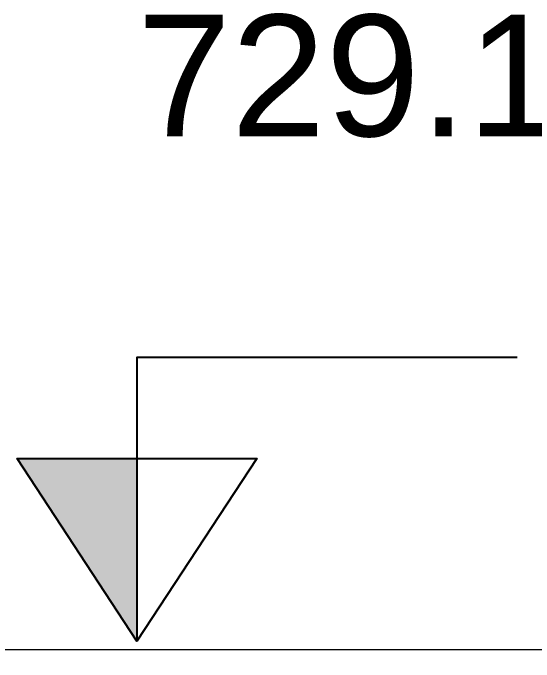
# Model space of a CAD drawing. Header units: millimetres. Extents: x 348 to 2201, y 118 to 1049.
# Drawn here: x 2180.967 to 2184.828, y 348.363 to 353.175 of the extents above; entities that cross this region are included whole.
import ezdxf

# ---------------------------------------------------------------- set-up
doc = ezdxf.new("R2010")
doc.units = ezdxf.units.MM
doc.layers.add('mur vue', color=7, linetype='Continuous', lineweight=13)
doc.styles.add('Style-Arial', font='arial.ttf')

# ---------------------------------------------------------------- blocks, each defined once
blk = doc.blocks.new('Cota de Nivel Sentido Direito')
h = blk.add_hatch(color=256)
h.dxf.hatch_style = 1
h.paths.add_polyline_path([(-0.8878, 1.3174), (0, 1.3174), (0, -0.0357)])
blk.add_lwpolyline([(2.8175, 2.0667), (0, 2.0667), (0, 1.3174), (0.8878, 1.3174), (0, -0.0357), (-0.8878, 1.3174), (0, 1.3174), (0, -0.0357)])

msp = doc.modelspace()

# ---------------------------------------------------------------- linework, layer by layer
at = {"layer": 'mur vue'}
msp.add_lwpolyline([(2189.1645, 348.4536), (2172.1014, 348.4536), (2169.1652, 347.9004), (2162.1702, 347.9004), (2156.5421, 346.7406), (2150.205, 346.7406), (2145.4375, 345.709), (2136.2425, 345.6789), (2130.5113, 344.7934), (2121.914, 344.7934), (2112.8541, 343.8642), (1996.9646, 343.7274)], dxfattribs=at)

# ---------------------------------------------------------------- block references
msp.add_blockref('Cota de Nivel Sentido Direito', (2181.8854, 348.554))

# ---------------------------------------------------------------- texts
at = {"insert": (2181.8854, 353.1616), "char_height": 2.5, "attachment_point": 1, "style": 'Style-Arial'}
msp.add_mtext_dynamic_manual_height_columns('\\pt1092.5;{\\H0.36x;729.11} ', width=11.887135, gutter_width=1, heights=[2.9631], dxfattribs=at)

doc.saveas('drawing.dxf')
